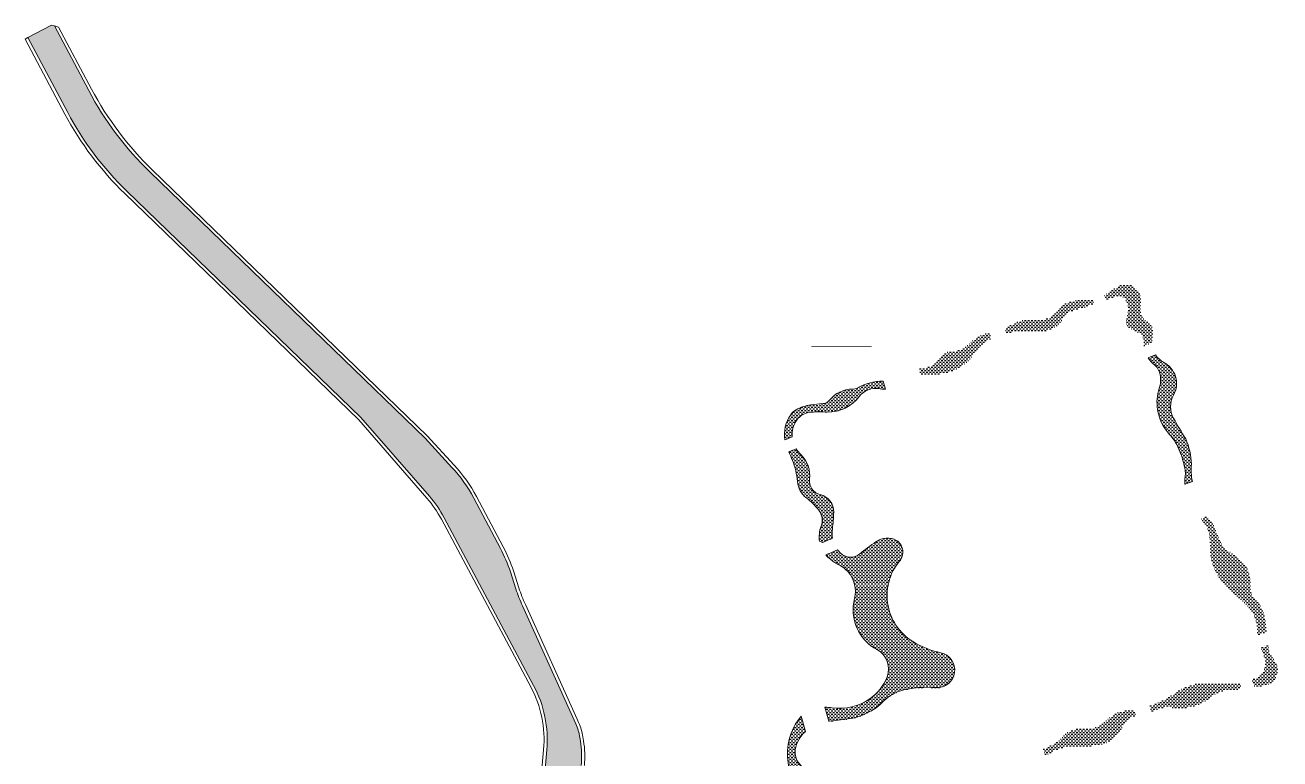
# Model space of a CAD drawing. Header units: metres. Extents: x 563299 to 571118, y 2063753 to 2067384.
# Drawn here: x 567571 to 568765, y 2066685 to 2067384 of the extents above; entities that cross this region are included whole.
import ezdxf

# ---------------------------------------------------------------- set-up
doc = ezdxf.new("R2010")
doc.units = ezdxf.units.M
doc.layers.add('datKeSog', color=251, linetype='CONTINUOUS', lineweight=13)
doc.layers.add('datMatNc', color=150, linetype='CONTINUOUS', lineweight=13)
doc.layers.add('hacth sdd', color=8, linetype='CONTINUOUS')
doc.layers.add('Khung ban ve', color=7, linetype='CONTINUOUS')
pattern_1 = [(0, (0, 0), (1.5875, 1.5875), [1.5875, -1.5875])]

msp = doc.modelspace()

# ---------------------------------------------------------------- hatches: boundary and pattern name
at = {"layer": 'hacth sdd'}
h = msp.add_hatch(dxfattribs=at)
h.set_pattern_fill('DASH', color=152, scale=0.5, style=0)
h.set_pattern_definition(pattern_1)
edge = h.paths.add_edge_path()
edge.add_line((568089.4094906903, 2066606.831562368), (568096.5534857743, 2066646.555895337))
edge.add_arc((568006.9902945282, 2066662.662874363), 90.99999999747935, 349.8049466083057, 354.593269157797)
edge.add_line((568097.5854266373, 2066654.088375097), (568099.9712974422, 2066679.296643715))
edge.add_arc((568009.3761653308, 2066687.871142982), 90.99999999981577, 354.5932691577892, 369.1421477394828)
edge.add_line((568099.2202101543, 2066702.329621799), (568098.6472853306, 2066705.889739305))
edge.add_arc((568048.2951283458, 2066697.786635786), 50.99999999661144, 9.142147746888547, 24.27248815783677)
edge.add_line((568094.7867675783, 2066718.751546497), (568044.0837223955, 2066831.190264559))
edge.add_arc((568189.0282447147, 2066896.551456779), 158.9999999964824, 198.0536729360422, 204.2724881581285, ccw=False)
edge.add_line((568037.8563519213, 2066847.276119864), (568032.5747542637, 2066863.479542607))
edge.add_arc((567898.516660653, 2066819.782545717), 140.9999999990662, 18.05367293684977, 27.95123354725435)
edge.add_line((568023.0685674539, 2066885.872049513), (567997.6486762641, 2066933.778233347))
edge.add_arc((567873.0967694623, 2066867.688729551), 140.9999999997684, 27.9512335469934, 42.53662133799664)
edge.add_line((567976.9919672, 2066963.01337425), (567951.3311628575, 2066990.981318418))
edge.add_line((567951.3311628575, 2066990.981318418), (567689.8956428984, 2067243.945485724))
edge.add_arc((567906.8503208783, 2067468.165617967), 312.0000000002941, 207.9784266503596, 225.9434859584289, ccw=False)
edge.add_line((567631.3155397438, 2067321.794226003), (567598.6472911579, 2067383.290113986))
edge.add_line((567598.6472911579, 2067383.290113986), (567595.9427644068, 2067384.11808443))
edge.add_line((567595.9427644068, 2067384.11808443), (567573.44567074, 2067372.167030913))
edge.add_line((567573.44567074, 2067372.167030913), (567611.3271069421, 2067300.85765076))
edge.add_arc((567876.2643964944, 2067441.599373803), 300.0000000005672, 207.9784266505278, 225.9434859586242)
edge.add_line((567667.6541292066, 2067226.0030928), (567890.3890136704, 2067010.485535789))
edge.add_line((567890.3890136704, 2067010.485535789), (567955.4795541393, 2066935.546288197))
edge.add_arc((567872.0548541446, 2066863.08547513), 110.4999999977253, 28.05827048332219, 40.97684428070818, ccw=False)
edge.add_line((567969.5677535841, 2066915.061281448), (568054.6304946976, 2066755.473290268))
edge.add_arc((567957.1175952578, 2066703.497483949), 110.4999999984394, -4.937905462087315, 28.058270483798083, ccw=False)
edge.add_line((568067.2074820693, 2066693.986079136), (568053.8780515629, 2066539.704401028))
edge.add_line((568053.8780515629, 2066539.704401028), (568053.3664489492, 2066526.851457733))
edge.add_line((568053.3664489492, 2066526.851457733), (568058.1642466432, 2066521.895486345))
edge.add_line((568058.1642466432, 2066521.895486345), (568077.6576209503, 2066522.03881998))
edge.add_line((568077.6576209503, 2066522.03881998), (568081.7841965083, 2066526.06377207))
edge.add_line((568081.7841965083, 2066526.06377207), (568082.0970106234, 2066535.749517252))
edge.add_arc((568290.9880967231, 2066529.003099807), 209.0000000005824, 173.5977105298602, 178.150199018571, ccw=False)
edge.add_line((568083.291532704, 2066552.30840596), (568089.4094906903, 2066606.831562368))
h = msp.add_hatch(dxfattribs=at)
h.set_pattern_fill('DASH', color=152, scale=0.5, style=0)
h.set_pattern_definition(pattern_1)
edge = h.paths.add_edge_path()
edge.add_spline(control_points=[(568642.6909907474, 2067081.656718879), (568643.9557225608, 2067087.753972657), (568646.0763747011, 2067097.977605951), (568627.5157975538, 2067107.115153983), (568637.7066085676, 2067129.212476865), (568617.066620036, 2067140.757007866), (568606.1704677234, 2067132.272288953), (568599.8667294513, 2067128.467855369), (568597.6494894732, 2067127.129706183)], knot_values=[0, 0, 0, 0, 16.38690248669728, 27.47690811883223, 51.77139964680522, 67.27100495666859, 81.75932370373806, 89.62035220182035, 89.62035220182035, 89.62035220182035, 89.62035220182035], degree=3, periodic=0)
edge.add_line((568597.6494894732, 2067127.129706183), (568599.6654187229, 2067121.874526604))
edge.add_spline(control_points=[(568599.6654187229, 2067121.874526604), (568605.062797923, 2067124.694980646), (568614.2485528367, 2067129.495087997), (568623.5461422052, 2067113.911817641), (568612.505555386, 2067095.520209587), (568635.4346351081, 2067091.998996147), (568635.463789054, 2067082.078575585), (568635.4741093527, 2067078.566814089)], knot_values=[0, 0, 0, 0, 15.35267875908165, 26.12859669931304, 44.17689687568978, 61.91366304143343, 71.63290256172705, 71.63290256172705, 71.63290256172705, 71.63290256172705], degree=3, periodic=0)
edge.add_line((568635.4741093527, 2067078.566814089), (568642.6909907474, 2067081.656718879))
h = msp.add_hatch(dxfattribs=at)
h.set_pattern_fill('DASH', color=152, scale=0.5, style=0)
h.set_pattern_definition(pattern_1)
edge = h.paths.add_edge_path()
edge.add_spline(control_points=[(568504.502188515, 2067090.743537065), (568509.4143144161, 2067091.57623031), (568522.2274812575, 2067093.56883317), (568540.4640401918, 2067090.087064247), (568555.7479789581, 2067099.071405264), (568562.6076981624, 2067112.247514947), (568576.6036755654, 2067113.982561033), (568584.6748999096, 2067117.432179222), (568587.9534520654, 2067118.900989529)], knot_values=[1.667898393120687, 1.667898393120687, 1.667898393120687, 1.667898393120687, 16.60410356635215, 40.55925441539659, 54.57779890222356, 66.72790106419173, 82.33938132734126, 93.21421655380975, 93.21421655380975, 93.21421655380975, 93.21421655380975], degree=3, periodic=0)
edge.add_line((568587.9534520654, 2067118.900989529), (568586.32700836, 2067123.140847524))
edge.add_spline(control_points=[(568586.3270083601, 2067123.140847524), (568584.1598928338, 2067122.581484295), (568580.0068868214, 2067121.646537218), (568571.3876226528, 2067122.306358568), (568560.1407810531, 2067120.753680229), (568552.3630766995, 2067109.713287714), (568539.7093102597, 2067101.668445705), (568521.2204872756, 2067105.533009552), (568509.5103436324, 2067099.101986799), (568502.813403246, 2067095.145908756)], knot_values=[1.984837405011504, 1.984837405011504, 1.984837405011504, 1.984837405011504, 8.631719356948423, 14.7040215881302, 28.02695185949715, 39.84387872576446, 53.80567758656697, 70.32657125210082, 92.79525078732841, 92.79525078732841, 92.79525078732841, 92.79525078732841], degree=3, periodic=0)
edge.add_line((568502.813403246, 2067095.145908756), (568504.502188515, 2067090.743537065))
h = msp.add_hatch(dxfattribs=at)
h.set_pattern_fill('DASH', color=152, scale=0.5, style=0)
h.set_pattern_definition(pattern_1)
edge = h.paths.add_edge_path()
edge.add_spline(control_points=[(568423.279516389, 2067050.509349929), (568431.4729917953, 2067050.860340416), (568447.6083143518, 2067051.551556285), (568468.9003601036, 2067061.820228922), (568477.7434822394, 2067078.397200687), (568486.4995448057, 2067083.667849217), (568490.2899935631, 2067085.911510454)], knot_values=[0, 0, 0, 0, 24.56759721866718, 48.38070986702799, 66.60729734784078, 78.66734524243245, 78.66734524243245, 78.66734524243245, 78.66734524243245], degree=3, periodic=0)
edge.add_line((568490.2899935631, 2067085.911510454), (568488.2529288828, 2067091.221786452))
edge.add_spline(control_points=[(568488.2529288827, 2067091.221786452), (568483.9165891315, 2067090.054798673), (568473.5268293311, 2067087.227463282), (568463.5339261363, 2067072.180861679), (568444.9636562715, 2067074.842566495), (568437.5089252089, 2067059.437989096), (568427.3903246872, 2067057.985586433), (568421.1314608185, 2067057.087195882)], knot_values=[0, 0, 0, 0, 13.21065204580624, 31.69789122968032, 48.43176576190098, 59.34864747856325, 77.0512384587478, 77.0512384587478, 77.0512384587478, 77.0512384587478], degree=3, periodic=0)
edge.add_line((568421.1314608185, 2067057.087195882), (568423.279516389, 2067050.509349929))
h = msp.add_hatch(dxfattribs=at)
h.set_pattern_fill('DASH', color=152, scale=0.5, style=0)
h.set_pattern_definition(pattern_1)
edge = h.paths.add_edge_path()
edge.add_line((568639.4173456825, 2067067.201491285), (568646.352838826, 2067070.170919811))
edge.add_arc((568663.5887630297, 2067081.534962197), 20.64506097130172, 213.3977858624524, 242.5327366161788)
edge.add_arc((568643.4740359822, 2067042.840968673), 22.9648849016722, -28.835444207671515, 62.53273661526117, ccw=False)
edge.add_arc((568683.538124144, 2067020.78326388), 22.76993226152464, 151.164555792619, 208.835444207381)
edge.add_arc((569018.193113465, 2067205.031085331), 404.7924729407842, 208.8354442086333, 212.0630980584788)
edge.add_arc((568613.0875858751, 2066963.280932738), 67.62379833424417, 2.3290756034925835, 23.407623127158786, ccw=False)
edge.add_arc((568731.2059615363, 2066960.424688561), 50.86016497150175, 173.6736006729644, 192.2334379322533)
edge.add_line((568681.500708935, 2066949.647664632), (568674.4378116498, 2066947.018411031))
edge.add_arc((568702.2773333479, 2066950.473881843), 28.05315039206774, 177.1966367186162, 187.0754259420235, ccw=False)
edge.add_arc((568649.3138853167, 2066957.238092538), 25.52003525633916, 347.8019300784827, 372.1980699215173)
edge.add_arc((568568.9383185095, 2066939.863113979), 107.7521556199022, 12.19806992150905, 20.83042998479926)
edge.add_arc((568621.530711654, 2066959.873058985), 51.48175740036348, 20.83042998576011, 42.18610985882063)
edge.add_arc((568693.704221936, 2067025.284126184), 45.92267421643416, 188.8097362611894, 222.186109856922, ccw=False)
edge.add_arc((568690.2372125323, 2067024.746801488), 42.41427400646771, 161.3474367402612, 188.8097362619375, ccw=False)
edge.add_arc((568627.1202728819, 2067046.052479989), 24.20164006214303, 341.347436740274, 383.2432885593121)
edge.add_arc((568638.1638507083, 2067050.795643152), 12.18256322555442, 23.24328856522623, 51.41563216969261)
edge.add_arc((568664.9568504562, 2067084.377441551), 30.77790720031232, 213.9218100959488, 231.4156321602163, ccw=False)
h = msp.add_hatch(dxfattribs=at)
h.set_pattern_fill('DASH', color=152, scale=0.5, style=0)
h.set_pattern_definition(pattern_1)
edge = h.paths.add_edge_path()
edge.add_line((568389.6603832105, 2067037.489390636), (568387.1993185935, 2067045.025743119))
edge.add_arc((568386.940035173, 2066996.371509464), 48.65492452454329, 89.69466778228025, 119.2263068943748)
edge.add_arc((568358.1033264172, 2067047.913140893), 10.4051765780988, 269.63343861414603, 299.2263068988124, ccw=False)
edge.add_arc((568357.8624786708, 2067010.267683703), 27.24105105094699, 89.63343860906045, 142.2143986771886)
edge.add_arc((568329.6308033642, 2067032.155054518), 8.481273786824044, 273.1363897258671, 322.214398677047, ccw=False)
edge.add_arc((568337.9679272682, 2066880.004067428), 143.8979587462903, 93.13638972366958, 97.75728983240525)
edge.add_arc((568323.8123725955, 2066983.918167936), 39.02412973008014, 97.7572898338269, 119.6489905870584)
edge.add_arc((568312.4922958341, 2067003.805494018), 16.14073233008693, 119.6489905853036, 144.9250027975605)
edge.add_arc((568326.3459687687, 2066994.077998451), 33.06847357877064, 144.925002799888, 188.6188004673899)
edge.add_line((568293.6509288386, 2066989.122364405), (568300.7515052884, 2066992.140377284))
edge.add_arc((568325.809834508, 2066993.936839808), 25.12264199637058, 146.9637258859152, 184.1005895193546, ccw=False)
edge.add_arc((568319.6054520697, 2066997.971599745), 17.72171981122519, 90.97170700597411, 146.9637258865677, ccw=False)
edge.add_arc((568326.6361758232, 2066583.451406088), 432.3015336305103, 89.02829299479129, 90.97170700520871, ccw=False)
edge.add_arc((568334.6067646851, 2067053.384538814), 37.69918926375915, 269.0282929959042, 323.0295327404079)
edge.add_arc((568379.8871508902, 2067019.299898856), 18.97599098283905, 79.54362708601161, 143.029532737453, ccw=False)
edge.add_arc((568388.6662345678, 2067066.869713463), 29.39713763180738, 259.543627086741, 271.9379908642489)
h = msp.add_hatch(dxfattribs=at)
h.set_pattern_fill('DASH', color=152, scale=0.5, style=0)
h.set_pattern_definition(pattern_1)
edge = h.paths.add_edge_path()
edge.add_line((568304.4687857968, 2066980.681396369), (568297.5385682908, 2066977.735792468))
edge.add_arc((568169.0133635433, 2066918.573095962), 141.4883490369265, 21.179069463052315, 24.717551512169678, ccw=False)
edge.add_arc((568230.2223809704, 2066942.288788756), 75.8455436501238, 5.41467476403011, 21.179069460899996, ccw=False)
edge.add_arc((568327.9103426798, 2066951.548264218), 22.28027226384756, 185.4146747676687, 232.2153302263185)
edge.add_arc((568273.1543764486, 2066880.918284146), 67.08868164561306, 38.0925725113417, 52.21533021948579, ccw=False)
edge.add_arc((568313.6115903801, 2066912.63232374), 15.68278250517956, -21.123391490544122, 38.09257251459968, ccw=False)
edge.add_arc((568353.7068811681, 2066897.142029158), 27.30072095350077, 158.8766085101426, 189.5647212023582)
edge.add_line((568326.7856802348, 2066892.605697502), (568329.615346905, 2066891.404232348))
edge.add_line((568329.615346905, 2066891.404232348), (568339.1519227519, 2066895.457636876))
edge.add_arc((568365.7996304991, 2066900.602569011), 27.13983520308318, 172.055005263931, 190.9277631517733, ccw=False)
edge.add_arc((568199.5140355217, 2066923.809716126), 140.7573677938912, 352.0550052632074, 358.5399027144476)
edge.add_arc((568323.3173075097, 2066920.654091694), 16.91388544419672, 358.53990271532, 436.1313710270145)
edge.add_arc((568330.5982621402, 2066950.144296656), 13.46183658895612, 172.8200028266323, 256.1313710275497, ccw=False)
edge.add_arc((568289.6609797392, 2066955.301358825), 27.79899690463251, 352.8200028262852, 405.7491514589875)
edge.add_arc((568325.8098345072, 2066993.936839808), 25.12264199558374, 211.8454195166026, 228.1827786343539, ccw=False)
h = msp.add_hatch(dxfattribs=at)
h.set_pattern_fill('DASH', color=152, scale=0.5, style=0)
h.set_pattern_definition(pattern_1)
edge = h.paths.add_edge_path()
edge.add_spline(control_points=[(568751.9382507658, 2066806.657930235), (568751.5669667763, 2066813.131724503), (568750.6949853628, 2066823.610451369), (568744.8014696791, 2066834.468296546), (568735.2517536047, 2066842.910059209), (568738.6246605031, 2066858.46240433), (568730.4592504117, 2066873.420045292), (568718.3670299683, 2066880.997748526), (568706.1464084976, 2066891.632900132), (568703.901644738, 2066907.094997874), (568697.1080211322, 2066914.025118019), (568694.8060761425, 2066916.187229611)], knot_values=[2.198903166016377, 2.198903166016377, 2.198903166016377, 2.198903166016377, 21.39537292435982, 33.47138073825516, 38.29174095013828, 58.51254343589169, 73.76217087905299, 86.77322002259834, 101.1194535368313, 120.7227479982377, 130.0488357856902, 130.0488357856902, 130.0488357856902, 130.0488357856902], degree=3, periodic=0)
edge.add_line((568694.8060761425, 2066916.187229611), (568689.5018252013, 2066914.212654542))
edge.add_spline(control_points=[(568689.5018252013, 2066914.212654542), (568692.713492345, 2066909.989077142), (568699.4617090328, 2066900.281293726), (568696.852824224, 2066878.611280009), (568706.7478324375, 2066853.791765982), (568726.6051762322, 2066839.232043653), (568742.397280972, 2066822.692870209), (568743.2863486035, 2066810.162167726), (568743.2807302622, 2066803.376736299)], knot_values=[5.269641743739612, 5.269641743739612, 5.269641743739612, 5.269641743739612, 20.62385438322913, 40.01522004950066, 67.61213281713046, 96.09970343737574, 113.6683857950819, 133.2103697376787, 133.2103697376787, 133.2103697376787, 133.2103697376787], degree=3, periodic=0)
edge.add_line((568743.2807302622, 2066803.376736299), (568751.9382507658, 2066806.657930235))
h = msp.add_hatch(dxfattribs=at)
h.set_pattern_fill('DASH', color=152, scale=0.5, style=0)
h.set_pattern_definition(pattern_1)
edge = h.paths.add_edge_path()
edge.add_line((568335.5418003532, 2066721.27416422), (568331.8091627087, 2066734.630702221))
edge.add_arc((568332.371865792, 2066689.437417823), 45.19678737933037, 81.80154299210682, 90.71335478958429, ccw=False)
edge.add_arc((568345.9597352487, 2066783.74869063), 50.08829211792462, 261.8015429976044, 304.9347944104075)
edge.add_arc((568348.4684605586, 2066780.157167189), 45.70733978904033, 304.9347944088437, 338.730540465063)
edge.add_arc((568371.680137419, 2066771.121562889), 20.79902616231121, 338.7305404658271, 421.8838096406187)
edge.add_arc((568401.8055070307, 2066827.503015945), 43.12597788802839, 165.6249654612043, 241.8838096393343, ccw=False)
edge.add_arc((568333.244326574, 2066845.074695115), 27.65113263845611, 345.6249654619052, 401.547674243554)
edge.add_arc((568332.6341869358, 2066844.533983434), 28.46638689328459, 41.5476742431935, 62.64097139594124)
edge.add_arc((568368.7189564614, 2066914.270569024), 50.05304994528932, 230.6991505152243, 242.6409713957707, ccw=False)
edge.add_arc((568353.7068811685, 2066897.142029158), 27.30072095444692, 219.7526627052533, 232.31057105191542, ccw=False)
edge.add_line((568332.7177561611, 2066879.683907952), (568335.1319209872, 2066880.710019084))
edge.add_line((568335.1319209872, 2066880.710019084), (568343.9758161971, 2066884.469008208))
edge.add_arc((568365.799630494, 2066900.602569009), 27.1398351983959, 216.4741840166571, 223.9138475594022)
edge.add_arc((568356.2642710252, 2066891.422047802), 13.90333075690143, 223.9138475539905, 309.5862029729652)
edge.add_arc((568498.3258505783, 2066719.614878345), 209.0298338063483, 124.2804434918502, 129.5862029753737, ccw=False)
edge.add_arc((568391.3311173263, 2066876.578350665), 19.06824667210193, 62.73470683437472, 124.28044349312421, ccw=False)
edge.add_arc((568392.4373731397, 2066882.351559024), 13.5320628201729, -40.34131007637848, 55.68230785445661, ccw=False)
edge.add_arc((568442.3185820929, 2066840.933830286), 51.30388814610307, 140.4643805923296, 241.6936014974344)
edge.add_arc((568458.4603313808, 2066865.584309397), 80.70041008614344, 239.9022649483796, 258.2699642856928)
edge.add_arc((568438.6307843749, 2066770.083192765), 16.83765536677221, -94.61674810843448, 78.26996428775539, ccw=False)
edge.add_arc((568429.1965753675, 2066653.254208432), 100.3716270301821, 85.38325189303937, 102.8518043378585)
edge.add_arc((568415.4816663653, 2066713.368969146), 38.71221424790652, 102.8518043374683, 135.3295822933076)
edge.add_arc((568345.8748905121, 2066782.179518767), 59.16523455295228, 277.38315868585494, 315.32958229245173, ccw=False)
edge.add_arc((568127.0320805954, 2068471.0623984), 1762.167746756162, 276.79548340247294, 277.3831586873956, ccw=False)
h = msp.add_hatch(dxfattribs=at)
h.set_pattern_fill('DASH', color=152, scale=0.5, style=0)
h.set_pattern_definition(pattern_1)
edge = h.paths.add_edge_path()
edge.add_line((568335.5418003532, 2066721.27416422), (568331.8091627087, 2066734.630702221))
edge.add_arc((568332.371865792, 2066689.437417823), 45.19678737933037, 81.80154299210682, 90.71335478958429, ccw=False)
edge.add_arc((568345.9597352487, 2066783.74869063), 50.08829211792462, 261.8015429976044, 304.9347944104075)
edge.add_arc((568348.4684605586, 2066780.157167189), 45.70733978904033, 304.9347944088437, 338.7305404650101)
edge.add_arc((568371.680137419, 2066771.121562889), 20.79902616220273, 338.7305404657108, 421.8838096406187)
edge.add_arc((568401.8055070306, 2066827.503015945), 43.12597788817889, 165.6249654615807, 241.88380963961652, ccw=False)
edge.add_arc((568333.2443265738, 2066845.074695115), 27.65113263840114, 345.6249654613779, 401.5476742431929)
edge.add_arc((568332.6341869357, 2066844.533983435), 28.46638689288862, 41.54767424264746, 62.64097139530239)
edge.add_arc((568368.7189564614, 2066914.270569024), 50.05304994528932, 230.6991505152243, 242.6409713957707, ccw=False)
edge.add_arc((568353.7068811685, 2066897.142029158), 27.30072095444692, 219.7526627052533, 232.31057105191542, ccw=False)
edge.add_line((568332.7177561611, 2066879.683907952), (568335.1319209872, 2066880.710019084))
edge.add_line((568335.1319209872, 2066880.710019084), (568343.975816197, 2066884.469008208))
edge.add_arc((568365.7996304939, 2066900.60256901), 27.13983519894953, 216.4741840182382, 223.9138475609891)
edge.add_arc((568356.2642710252, 2066891.422047802), 13.90333075690143, 223.9138475539905, 309.5862029729652)
edge.add_arc((568498.3258505783, 2066719.614878345), 209.0298338063483, 124.2804434918502, 129.5862029753737, ccw=False)
edge.add_arc((568391.3311173263, 2066876.578350665), 19.06824667210193, 62.73470683437472, 124.28044349312421, ccw=False)
edge.add_arc((568392.4373731397, 2066882.351559024), 13.5320628201729, -40.34131007637848, 55.68230785445661, ccw=False)
edge.add_arc((568442.3185820929, 2066840.933830286), 51.30388814610307, 140.4643805923296, 241.6936014972055)
edge.add_arc((568458.4603313806, 2066865.584309398), 80.70041008694919, 239.9022649487112, 258.269964285989)
edge.add_arc((568438.6307843749, 2066770.083192765), 16.83765536677221, -94.61674810843448, 78.26996428775539, ccw=False)
edge.add_arc((568429.1965753674, 2066653.254208431), 100.3716270311198, 85.38325189301592, 102.851804337805)
edge.add_arc((568415.4816663652, 2066713.368969147), 38.71221424747841, 102.8518043377896, 135.3295822936766)
edge.add_arc((568345.8748905121, 2066782.179518767), 59.16523455295228, 277.38315868585494, 315.32958229245173, ccw=False)
edge.add_arc((568127.0320805954, 2068471.0623984), 1762.167746756162, 276.79548340247294, 277.3831586873956, ccw=False)
h = msp.add_hatch(dxfattribs=at)
h.set_pattern_fill('DASH', color=152, scale=0.5, style=0)
h.set_pattern_definition(pattern_1)
edge = h.paths.add_edge_path()
edge.add_spline(control_points=[(568740.8887352964, 2066753.72971723), (568748.0783637916, 2066754.748552813), (568760.2689827764, 2066756.476081909), (568764.7915495519, 2066775.413942331), (568754.9358865024, 2066784.206316019), (568753.8171828534, 2066791.643748246), (568753.4054425153, 2066794.381059702)], knot_values=[0, 0, 0, 0, 19.75709610141101, 33.49982772000882, 47.52128342127351, 55.68727061766852, 55.68727061766852, 55.68727061766852, 55.68727061766852], degree=3, periodic=0)
edge.add_line((568753.4054425153, 2066794.381059702), (568746.3137331873, 2066791.693307057))
edge.add_spline(control_points=[(568746.3137331879, 2066791.693307056), (568747.8287280351, 2066788.410394518), (568750.5209204801, 2066782.576526056), (568751.5158682184, 2066772.68836762), (568746.3544005583, 2066764.538346821), (568740.7255648274, 2066762.234861423), (568738.0466385856, 2066761.138572773)], knot_values=[0, 0, 0, 0, 10.83101356621794, 19.24713503848123, 28.67651403269452, 37.23967615408751, 37.23967615408751, 37.23967615408751, 37.23967615408751], degree=3, periodic=0)
edge.add_line((568738.0466385856, 2066761.138572773), (568740.8887352964, 2066753.72971723))
h = msp.add_hatch(dxfattribs=at)
h.set_pattern_fill('DASH', color=152, scale=0.5, style=0)
h.set_pattern_definition(pattern_1)
edge = h.paths.add_edge_path()
edge.add_spline(control_points=[(568642.6810681457, 2066730.535049294), (568646.0245115304, 2066732.131959262), (568654.8413736966, 2066735.972763153), (568673.2841592452, 2066732.379545306), (568692.3482100607, 2066738.092847701), (568705.2637233794, 2066749.860252033), (568717.552303837, 2066751.640294793), (568725.1183749018, 2066751.999055192), (568728.6489621965, 2066752.132080445)], knot_values=[2.037538045529151, 2.037538045529151, 2.037538045529151, 2.037538045529151, 12.92283508685492, 30.56854298129925, 56.24886423233919, 69.50986417143838, 81.63093308191607, 92.28693358420135, 92.28693358420135, 92.28693358420135, 92.28693358420135], degree=3, periodic=0)
edge.add_line((568728.6489621965, 2066752.132080445), (568726.3634884155, 2066758.08991609))
edge.add_spline(control_points=[(568726.3634884154, 2066758.08991609), (568721.4700388937, 2066757.52440842), (568710.324710204, 2066756.36607852), (568692.464019444, 2066759.214883329), (568670.9479095701, 2066753.855882332), (568656.7442156022, 2066741.709221777), (568645.6149606797, 2066738.16284825), (568640.4113007864, 2066736.45194101)], knot_values=[0.3817292014553431, 0.3817292014553431, 0.3817292014553431, 0.3817292014553431, 10.09873881557223, 33.95235276246883, 53.98492442330051, 74.322156693016, 88.77820302002543, 88.77820302002543, 88.77820302002543, 88.77820302002543], degree=3, periodic=0)
edge.add_line((568640.4113007864, 2066736.45194101), (568642.6810681457, 2066730.535049294))
h = msp.add_hatch(dxfattribs=at)
h.set_pattern_fill('DASH', color=152, scale=0.5, style=0)
h.set_pattern_definition(pattern_1)
edge = h.paths.add_edge_path()
edge.add_arc((568350.5022784936, 2066690.602881359), 54.34915457086084, 139.3110276074018, 189.5788314070246)
edge.add_arc((568411.8081624935, 2066700.948698808), 116.5218764967813, 189.578831406621, 204.8577073670885)
edge.add_arc((568635.5397167079, 2066804.600767148), 363.0975436302751, 204.8577073674697, 209.9190170987289)
edge.add_arc((568296.8707969435, 2066609.707896292), 27.64517008894487, -8.643919716878827, 29.919017098283575, ccw=False)
edge.add_arc((568389.0552314861, 2066595.694023324), 65.5983744998173, 171.3560802835028, 196.8234591259378)
edge.add_arc((568391.4900646104, 2066596.430230707), 68.14207527906052, 196.8234591247165, 218.24793339038)
edge.add_line((568337.9754175978, 2066554.245814408), (568346.5619436578, 2066556.474980081))
edge.add_arc((568378.6727204114, 2066569.942772282), 34.82073248062039, 165.1099217462919, 202.7539847810116, ccw=False)
edge.add_arc((568330.7131743918, 2066582.694928203), 14.80522378253235, 345.1099217463566, 403.8106352215709)
edge.add_arc((568355.7125912877, 2066606.677416408), 19.83767715945076, 170.8935919364999, 223.810635221801, ccw=False)
edge.add_arc((568342.0823665207, 2066608.862188262), 6.03346565518342, 106.0281137740246, 170.8935919329547, ccw=False)
edge.add_line((568340.4164723973, 2066614.661110971), (568337.5402221768, 2066624.953228511))
edge.add_arc((568336.856213745, 2066641.622768788), 16.68356798159061, 206.6004599863696, 272.34972423372614, ccw=False)
edge.add_arc((568402.113749568, 2066674.301963761), 89.66627665818908, 194.2961128410014, 206.6004599873764, ccw=False)
edge.add_arc((568351.2744874972, 2066661.346871513), 37.20233682256092, 177.3309302959047, 194.2961128397536, ccw=False)
edge.add_arc((568289.5465152339, 2066664.224492576), 24.59267319215884, 357.330930297247, 402.5737851701587)
edge.add_arc((568319.3843904476, 2066691.636640474), 15.92552826918774, 171.2472220060463, 222.5737851689144, ccw=False)
edge.add_arc((568332.3460117503, 2066689.641012808), 29.0398775316645, 130.90859212445, 171.2472220064044, ccw=False)
edge.add_line((568313.329127294, 2066711.588053443), (568309.2914977733, 2066726.035947201))
h = msp.add_hatch(dxfattribs=at)
h.set_pattern_fill('DASH', color=152, scale=0.5, style=0)
h.set_pattern_definition(pattern_1)
edge = h.paths.add_edge_path()
edge.add_spline(control_points=[(568541.5519845862, 2066688.331533407), (568546.9099245537, 2066691.668576204), (568557.6696703733, 2066698.040572187), (568578.1837376468, 2066697.703863596), (568598.5157122808, 2066698.018728519), (568613.3497124587, 2066710.284097246), (568618.1756243783, 2066723.701020292), (568625.4138671116, 2066726.099956091), (568628.0297156239, 2066726.847830664)], knot_values=[1.733516089840129, 1.733516089840129, 1.733516089840129, 1.733516089840129, 20.21492143639049, 38.5895898752718, 62.22102200494039, 78.92862086978032, 93.4271517273697, 101.250947576301, 101.250947576301, 101.250947576301, 101.250947576301], degree=3, periodic=0)
edge.add_line((568628.0297156239, 2066726.847830664), (568625.8055107455, 2066732.645948856))
edge.add_spline(control_points=[(568625.8055107452, 2066732.645948857), (568623.456028169, 2066732.334907698), (568617.2476255816, 2066731.482922031), (568606.1232551078, 2066729.405485139), (568597.662867775, 2066719.179990884), (568585.0280144246, 2066713.055855454), (568572.554849791, 2066715.111159112), (568561.08730977, 2066711.180808759), (568556.3002646514, 2066703.680048683), (568548.3721179258, 2066699.072265942), (568543.1742604271, 2066696.663557432), (568539.3910653127, 2066694.948771011)], knot_values=[1.761323813617309, 1.761323813617309, 1.761323813617309, 1.761323813617309, 8.914377867856956, 20.5970148335105, 34.30358484403938, 47.32808275774664, 60.58187410247685, 71.35281325460606, 81.41090136532301, 86.13569231883389, 98.61707976268399, 98.61707976268399, 98.61707976268399, 98.61707976268399], degree=3, periodic=0)
edge.add_line((568539.3910653127, 2066694.948771011), (568541.5519845862, 2066688.331533407))

# ---------------------------------------------------------------- linework, layer by layer
at = {"layer": 'datKeSog'}
for points in [[(568096.0760666309, 2066723.190314439), (568046.8185247034, 2066832.4234946, -0.0271413619516883), (568040.708651785, 2066848.205843204), (568035.4270541277, 2066864.409265945, 0.0432131233970012), (568025.7186080246, 2066887.278209168), (568000.2987168346, 2066935.184393003, 0.0637268174548339), (567979.2025033236, 2066965.041558178), (567953.4813822815, 2066993.075242072), (567691.9817455711, 2067246.101448534, -0.0785483068176893), (567633.96491264, 2067323.201643232), (567602.7040812839, 2067382.048158321), (567598.6472911579, 2067383.290113986), (567631.3155397444, 2067321.794226002, 0.07854830681785392), (567689.8956428984, 2067243.945485724), (567951.331162859, 2066990.981318422), (567976.9919672015, 2066963.013374249, -0.0637268174552025), (567997.6486762641, 2066933.778233347), (568023.0685674543, 2066885.872049512, -0.04321312339739004), (568032.5747542637, 2066863.479542607), (568037.8563519209, 2066847.276119865, 0.02714136195114706), (568044.0837223955, 2066831.190264559), (568094.786767578, 2066718.751546498, -0.06611464468038127), (568098.6472853306, 2066705.889739305), (568099.2202101523, 2066702.329621812, -0.06356687069818254), (568099.9712974422, 2066679.296643715)], [(568102.9579501492, 2066679.013967916, 0.0635668706984557), (568102.1821017399, 2066702.80627496), (568101.6091769182, 2066706.366392453, 0.0661146446806534), (568097.521569886, 2066719.98477654), (568096.0760666311, 2066723.190314439)]]:
    msp.add_lwpolyline(points, format="xyb", dxfattribs=at)
msp.add_lwpolyline([(567573.4456707399, 2067372.167030912), (567570.7962978446, 2067370.759613682), (567608.6777340465, 2067299.45023353, 0.07854830681870029), (567665.5680265334, 2067223.84712999), (567888.2094084307, 2067008.420045763), (567953.2146301575, 2066933.579026304, -0.05642768786353271), (567966.9203445495, 2066913.650173584), (568051.9830856629, 2066754.062182404, -0.1449760631686074), (568064.2186163638, 2066694.244307321), (568050.8831939668, 2066539.893275991), (568050.4826454618, 2066529.830334393), (568053.3664489493, 2066526.851457733), (568053.878051563, 2066539.704401027), (568067.2074820693, 2066693.986079137, 0.1449760631665236), (568054.6304946976, 2066755.473290268), (567969.5677535838, 2066915.061281449, 0.05642768786245987), (567955.4795541393, 2066935.546288197), (567890.3890136726, 2067010.48553579), (567667.6541292054, 2067226.003092801, -0.07854830681780736), (567611.3271069421, 2067300.85765076)], format="xyb", close=True, dxfattribs=at)
at = {"layer": 'datMatNc'}
for points in [[(568099.9712974422, 2066679.296643715, 0.06356687066370705), (568099.2202101543, 2066702.329621799), (568098.6472853306, 2066705.889739305, 0.06611464467655992), (568094.7867675783, 2066718.751546497), (568044.0837223955, 2066831.190264559, -0.02714136194882924), (568037.8563519213, 2066847.276119864), (568032.5747542637, 2066863.479542607, 0.04321312339924302), (568023.0685674539, 2066885.872049513), (567997.6486762641, 2066933.778233347, 0.06372681745915887), (567976.9919672, 2066963.01337425), (567951.3311628575, 2066990.981318418), (567689.8956428984, 2067243.945485724, -0.07854830681910788), (567631.3155397438, 2067321.794226003), (567598.6472911579, 2067383.290113986), (567595.9427644068, 2067384.11808443), (567573.44567074, 2067372.167030913), (567611.3271069421, 2067300.85765076, 0.07854830681919123), (567667.6541292066, 2067226.0030928), (567890.3890136704, 2067010.485535789), (567955.4795541393, 2066935.546288197, -0.05642768786422649), (567969.5677535841, 2066915.061281448), (568054.6304946976, 2066755.473290268, -0.1449760631681723), (568067.2074820693, 2066693.986079136), (568053.8780515629, 2066539.704401028)], [(568304.4687857968, 2066980.681396369), (568297.5385682908, 2066977.735792468, -0.0154407675098154), (568300.9450013068, 2066969.690567244, -0.0688938369874533), (568305.7294888087, 2066949.445824279, 0.2070930270614348), (568314.2593175509, 2066933.939742273, -0.0617002730890298), (568325.9541755196, 2066922.307563229, -0.264285916787445), (568328.2405916088, 2066906.98059921, 0.1347082124056158), (568326.7856802348, 2066892.605697502), (568329.615346905, 2066891.404232348), (568339.1519227519, 2066895.457636876, -0.0825345861349195), (568338.9203045557, 2066904.353900998, 0.0283032570852959), (568340.2257012362, 2066920.22311326, 0.3521137477324539), (568327.3715068605, 2066937.07490131, -0.3804205226373655), (568317.2419879348, 2066951.82684939, 0.2351424789730198), (568309.0591494708, 2066975.213547052, -0.0714061698864998), (568304.4687857967, 2066980.681396369)]]:
    msp.add_lwpolyline(points, format="xyb", dxfattribs=at)
for points in [[(568639.4173456825, 2067067.201491285), (568646.352838826, 2067070.170919811, 0.1278144762844775), (568654.066399312, 2067063.21712576, -0.4212250568980408), (568663.5914701471, 2067031.765103868, 0.2570860864614343), (568663.5914701471, 2067009.801423892, 0.0140842278626441), (568675.146065812, 2066990.145838639, -0.0922327245287462), (568680.6555202557, 2066966.029085698, 0.0811600654907056), (568681.500708935, 2066949.647664632), (568674.4378116498, 2066947.018411031, -0.0431310651139757), (568674.2577550552, 2066951.845916543, 0.1068521351031149), (568674.2577550552, 2066962.630268532, 0.0376835987245718), (568669.647464167, 2066978.180147028, 0.0934523658063218), (568659.6770165535, 2066994.445168662, -0.1466702647726759), (568648.3233264236, 2067018.250895796, -0.1204037106217496), (568650.0507314157, 2067038.312101889, 0.1848690423174243), (568649.3576459493, 2067055.60332397, 0.1235479594197089), (568645.7617054372, 2067060.318639018, -0.0764797914470077)], [(568389.6603832105, 2067037.489390636), (568387.1993185935, 2067045.025743119, 0.1295740233806712), (568363.1837621253, 2067038.832564224, -0.1298456809648108), (568358.0367576409, 2067037.508177259, 0.233539788212523), (568336.3336304849, 2067026.958506275, -0.2174777341583693), (568330.094839239, 2067023.686484641, 0.0201652129584), (568318.5450126901, 2067022.585177399, 0.0958121440178886), (568304.5077153214, 2067017.832956874, 0.1107367484370098), (568299.2827114408, 2067013.080736349, 0.192994127303396), (568293.6509288386, 2066989.122364405), (568300.7515052884, 2066992.140377284, -0.1634734210518275), (568304.7488808985, 2067007.632947793, -0.249291014133675), (568319.3049152071, 2067015.69077102, -0.0084799465569105), (568333.9674364392, 2067015.69077102, 0.240084480279341), (568364.7263662828, 2067030.712122297, -0.2843193432589656), (568383.3310425193, 2067037.960762829, 0.0541333993273774)], [(568335.5418003532, 2066721.27416422), (568331.8091627087, 2066734.630702221, -0.0389047251804858), (568338.8170306617, 2066734.172297271, 0.1904583750535489), (568374.6424865503, 2066742.686094693, 0.1485399904236999), (568391.062432083, 2066763.576621348, 0.3796310594793377), (568381.4819099804, 2066789.46617365, -0.345591431932916), (568360.02974181, 2066838.209808603, 0.2489698216392641), (568353.9385479877, 2066863.414115397, 0.0922976297919764), (568345.7163364217, 2066869.816240999, -0.0521532311365548), (568337.0157377446, 2066875.537976394, -0.0548491160426692), (568332.7177561611, 2066879.683907952), (568335.1319209872, 2066880.710019084), (568343.9758161971, 2066884.469008208, 0.0324730630788692), (568346.248540876, 2066881.779031899, 0.3922599572728541), (568365.1240076738, 2066880.707213569, -0.0231548798969895), (568380.591040887, 2066892.334263499, -0.2751911752390387), (568400.0664945345, 2066893.528017806, -0.4453521716240304), (568402.7515357533, 2066873.591720341, 0.4728538331713036), (568417.9909692259, 2066795.764635129, 0.0803162406293558), (568442.0538897745, 2066786.569216776, -0.9397747603740696), (568437.2755166289, 2066753.300168974, 0.0763688879410469), (568406.8709048984, 2066751.111389828, 0.1426673368394217), (568387.9509894528, 2066740.58472489, -0.1671023009406555), (568353.4778658943, 2066723.504824519, -0.0025642227837279)], [(568335.5418003532, 2066721.27416422), (568331.8091627087, 2066734.630702221, -0.0389047251804858), (568338.8170306617, 2066734.172297271, 0.1904583750535489), (568374.6424865503, 2066742.686094693, 0.1485399904236999), (568391.0624320828, 2066763.576621348, 0.3796310594793377), (568381.4819099804, 2066789.46617365, -0.345591431932916), (568360.0297418097, 2066838.209808603, 0.2489698216392641), (568353.9385479875, 2066863.414115397, 0.0922976297919764), (568345.7163364217, 2066869.816240999, -0.0521532311365548), (568337.0157377446, 2066875.537976394, -0.0548491160426692), (568332.7177561611, 2066879.683907952), (568335.1319209872, 2066880.710019084), (568343.975816197, 2066884.469008208, 0.0324730630788692), (568346.248540876, 2066881.779031899, 0.3922599572728541), (568365.1240076738, 2066880.707213569, -0.0231548798969895), (568380.591040887, 2066892.334263499, -0.2751911752390387), (568400.0664945345, 2066893.528017806, -0.4453521716240304), (568402.7515357533, 2066873.591720341, 0.4728538331713036), (568417.9909692256, 2066795.764635129, 0.0803162406293558), (568442.0538897745, 2066786.569216776, -0.9397747603740696), (568437.2755166289, 2066753.300168974, 0.0763688879410469), (568406.8709048982, 2066751.111389828, 0.1426673368394217), (568387.9509894528, 2066740.58472489, -0.1671023009406555), (568353.4778658943, 2066723.504824519, -0.0025642227837279)], [(568309.2914977735, 2066726.035947202, 0.2229209261452159), (568296.9108824218, 2066681.558940314, 0.0667656142377142), (568306.0815073382, 2066651.966844086, 0.0220877207270336), (568320.8317297058, 2066623.496628301, -0.1698687121393492), (568324.201958406, 2066605.553014541, 0.1115820604638916), (568326.2643968043, 2066576.708296659, 0.0937551679811627), (568337.9754175978, 2066554.245814408), (568346.5619436578, 2066556.474980081, -0.1657464632186195), (568345.0212475212, 2066578.890497289, 0.2618821060053504), (568341.3970937956, 2066592.944246103, -0.2350867396247787), (568336.1249459916, 2066609.817095824, -0.2908366997776162), (568340.4164723973, 2066614.661110971), (568337.5402221768, 2066624.953228511, -0.2950238450809373), (568321.9385907222, 2066634.152429844, -0.053739485045847), (568315.2242145418, 2066652.160376811, -0.0741600796912815), (568314.1125092895, 2066663.079280457, 0.2000141807338206), (568307.6567246561, 2066680.862397775, -0.2277752396385874), (568303.6443287531, 2066694.060048923, -0.1778508692937602), (568313.329127294, 2066711.588053443), (568309.2914977733, 2066726.035947201)]]:
    msp.add_lwpolyline(points, format="xyb", close=True, dxfattribs=at)
at = {"layer": 'Khung ban ve', "color": 250, "const_width": 0.5}
msp.add_lwpolyline([(568319.0185861208, 2067078.168986404), (568376.37609031, 2067078.168986404)], dxfattribs=at)

doc.saveas('drawing.dxf')
